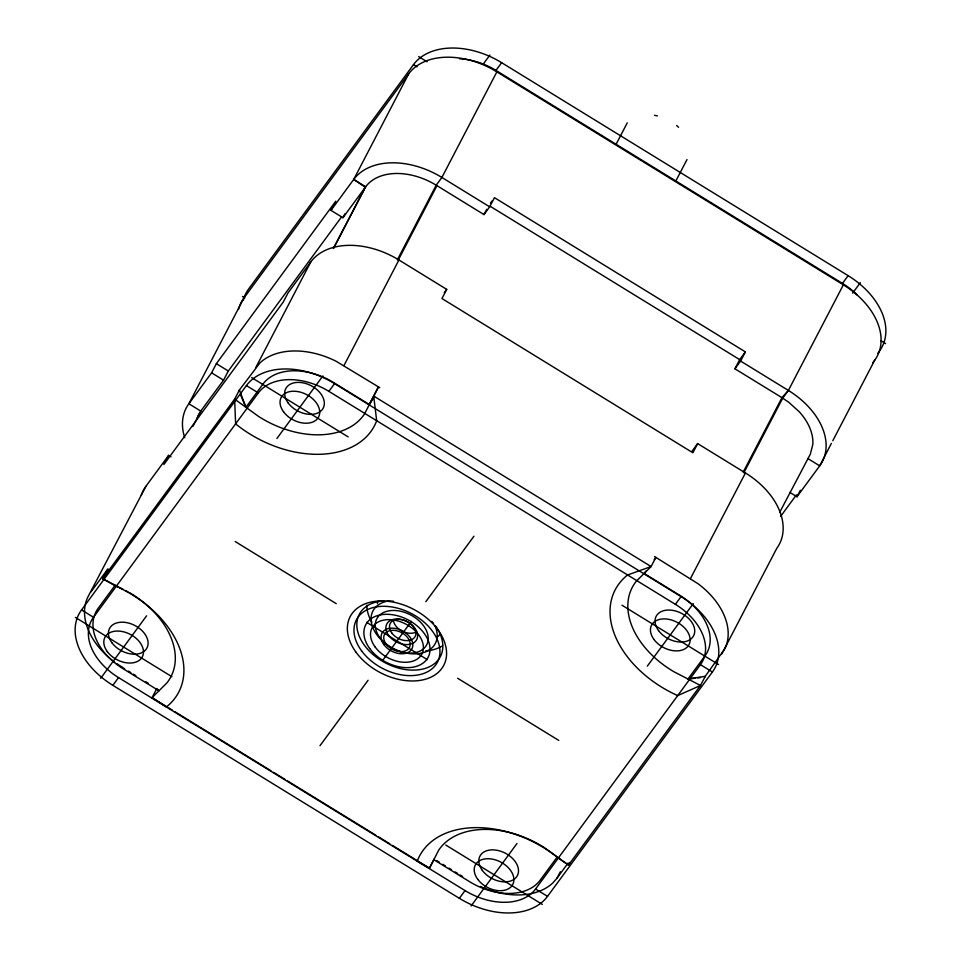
<?xml version="1.0" encoding="UTF-8"?>
<svg xmlns="http://www.w3.org/2000/svg" width="961" height="961" viewBox="0 0 961 961"><rect width="100%" height="100%" fill="white"/><g stroke="black" fill="none" stroke-linecap="round" stroke-linejoin="round"><path stroke-width="1.44" d="M171.034 456.823L168.643 455.358L145.904 486.302L87.727 597.274A70.333 47.702 27.5 0 0 114.683 662.189M704.641 677.145L724.966 648.615A70.333 47.702 27.5 0 0 698.01 583.699L654.573 556.587M240.574 394.935L245.908 407.284L262.966 384.076A56.267 38.152 27.5 0 1 333.491 382.502L369.336 404.533L378.466 386.887L335.906 361.144A70.333 47.702 27.5 0 0 260.011 362.826L238.796 390.815M243.842 298.162L188.861 403.776A70.333 47.702 27.5 0 0 184.716 437.699M108.052 568.744L102.659 578.75L116.233 586.33A96.124 65.18 27.5 0 1 166.337 706.972L152.054 697.674L156.823 688.508M168.643 455.358L163.863 464.523L283.243 302.066L288.024 292.901L310.763 261.957A70.333 47.702 27.5 0 1 398.923 259.987L446.721 289.369L441.952 298.535L692.869 452.763L697.638 443.598L745.436 472.968A70.333 47.702 27.5 0 1 776.752 548.371L721.771 653.985M196.897 418.912A56.267 38.152 27.5 0 1 200.813 411.116L188.861 403.776L211.6 372.832L216.369 363.666L335.761 201.197L330.98 210.375L342.933 217.715L365.673 186.77A56.267 38.152 27.5 0 1 436.198 185.197L483.996 214.579L489.678 206.843L494.459 197.666L745.376 351.894L740.595 361.072L734.913 368.808L781.954 397.662L788.753 402.275L799.264 411.776A56.267 38.152 27.5 0 1 812.826 444.426L810.315 454.205L779.719 512.285M192.813 426.552L201.125 410.587L223.553 380.172L228.322 371.006L341.515 216.97M255.782 367.558L310.763 261.957M330.98 210.375L353.72 179.431L408.701 73.817M342.933 217.715L344.975 213.786M333.371 248.467L365.252 187.239L353.72 179.431A70.333 47.702 27.5 0 1 441.892 177.461L489.678 206.843M333.791 247.998L365.673 186.77L353.72 179.431M397.398 259.746L436.198 185.197L441.892 177.461L496.861 71.859M398.202 260.191L437.003 185.641M343.954 365.6L398.923 259.987M483.996 214.579L486.722 209.342M616.217 144.054L627.245 122.864M675.955 180.776L686.983 159.586M434.228 859.014L429.459 868.179L417.254 861.2A96.124 65.18 27.5 0 1 558.317 858.065L568.504 865.08L700.485 685.481L705.266 676.304L687.992 679.019L705.05 655.81A56.267 38.152 27.5 0 0 679.992 595.484L644.146 573.453L645.828 571.158M734.913 368.808L739.682 359.63L745.376 351.894M743.153 472.211L781.954 397.662L788.392 390.442L843.374 284.828L842.461 283.399L495.948 70.417A56.267 38.152 27.5 0 0 459.466 58.753M743.898 472.716L782.71 398.178L788.392 390.442L740.595 361.072M690.454 578.582L745.436 472.968M485.173 888.481A70.333 47.702 27.5 0 0 552.695 883.063L556.912 878.33L560.347 871.735M569.873 862.461L568.504 865.08L544.443 847.698A82.093 55.666 27.5 0 0 438.769 850.041L429.459 868.179L392.376 845.392M789.798 492.38L796.969 496.789L800.381 490.242M831.397 443.405L819.709 465.845L796.969 496.789M832.767 440.763L874.69 360.231M369.336 404.533L374.55 396.112M654.201 559.686L655.87 557.392L651.102 566.558L636.254 581.285A82.093 55.666 27.5 0 0 673.793 671.667L700.485 685.481L677.697 695.608A96.124 65.18 27.5 0 1 627.593 574.966L651.102 566.558L373.697 396.052L378.466 386.887L379.763 387.679M556.912 878.33L568.107 862.99M877.681 353.48L879.459 351.065A70.333 47.702 27.5 0 0 848.143 275.663L501.642 62.681A70.333 47.702 27.5 0 0 413.47 64.651L248.611 288.997A70.333 47.702 27.5 0 0 243.289 300.264M81.541 609.935L246.4 385.589A70.333 47.702 27.5 0 1 334.572 383.619L681.073 596.601A70.333 47.702 27.5 0 1 712.389 672.003L547.53 896.349A70.333 47.702 27.5 0 1 459.358 898.319L112.857 685.337A70.333 47.702 27.5 0 1 81.541 609.935L93.493 617.274A56.267 38.152 27.5 0 0 118.539 677.601L465.052 890.583A56.267 38.152 27.5 0 0 535.577 889.009L547.53 896.349M483.095 64.315L489.918 55.029M115.152 585.213L98.094 608.421A56.267 38.152 27.5 0 0 123.152 668.748L158.997 690.779L157.544 689.265M93.493 617.274L258.353 392.929A56.267 38.152 27.5 0 1 328.878 391.355L675.391 604.337A56.267 38.152 27.5 0 1 700.437 664.664L712.389 672.003M495.948 70.417L501.642 62.681M100.689 678.298L146.613 615.797M276.912 438.48L322.848 375.967M112.857 685.337L118.539 677.601M328.878 391.355L334.572 383.619M490.398 203.191L492.02 200.981M444.282 292.685L446.721 289.369M319.989 745.712L368.087 680.268M382.526 660.615L411.404 621.323M425.843 601.67L473.941 536.226M691.956 451.334L697.638 443.598M238.508 309.43A70.345 47.714 27.5 0 1 243.65 298.415L408.881 73.565A70.345 47.714 27.5 0 1 496.477 71.607L843.758 285.069L842.461 283.399L848.143 275.663M852.647 293.141L860.311 282.702M459.358 898.319L465.052 890.583M675.391 604.337L681.073 596.601M471.082 905.971L517.018 843.458M647.318 666.141L693.253 603.64M872.912 362.645L874.87 359.979A70.345 47.714 27.5 0 0 843.758 285.069M780.524 516.501L796.441 494.843M557.248 856.948L540.19 880.156A56.267 38.152 27.5 0 1 469.653 881.73L433.807 859.687M535.577 889.009L700.437 664.664M90.923 591.916L107.428 569.585M687.992 679.019L694.935 678.238M697.71 677.925L700.485 677.613M654.489 115.296L657.396 115.897M122.9 589.225L102.659 578.75L234.64 399.139L239.421 389.974L245.908 407.284M125.483 590.559L128.065 591.892M122.239 667.318L124.714 668.832M128.414 671.102L130.888 672.616M133.363 674.129L135.825 675.643M145.712 681.697L148.174 683.211M418.684 56.615L427.044 61.756M880.841 340.687L885.622 343.618M413.47 64.651L417.062 66.85M490.05 206.195L739.682 359.63M807.757 458.505L819.709 465.845A70.333 47.702 27.5 0 0 788.392 390.442M242.448 296.444L244.839 297.91M251.614 377.553L348.158 436.895M622.007 605.226L718.552 664.556M216.369 363.666L228.322 371.006M246.4 385.589L258.353 392.929M211.6 372.832L223.553 380.172M235.181 541.536L336.266 603.664M366.621 622.32L427.309 659.618M457.664 678.274L558.749 740.402M75.378 617.382L171.923 676.712M445.784 845.043L542.316 904.385M166.109 706.311L152.054 697.674L166.89 682.935A82.093 55.666 27.5 0 0 129.363 592.565M168.668 707.885L172.499 710.239M175.058 711.813L270.942 770.746M273.501 772.32L284.997 779.395M287.555 780.957L375.763 835.181M378.322 836.755L389.83 843.818M436.69 860.527L439.153 862.053M442.853 864.323L445.327 865.849M449.015 868.131L451.49 869.645M455.19 871.927L457.652 873.453M460.115 874.966L462.577 876.492M117.086 663.799L121.891 667.03M676.676 125.495L678.574 127.296M483.96 887.988A70.333 47.702 27.5 0 1 480.344 886.438M141.291 495.143A70.333 47.702 27.5 0 1 145.904 486.302M842.461 283.399A56.267 38.152 27.5 0 1 857.104 294.979M435.297 626.524A35.161 23.845 27.5 0 1 416.545 653.816A35.161 23.845 27.5 0 1 374.033 630.224A35.161 23.845 27.5 0 1 389.085 600.877M439.73 634.572A35.161 23.845 27.5 0 1 438.072 636.494M377.325 603.484A35.161 23.845 27.5 0 1 378.129 601.105M435.249 625.623A45.72 31.004 27.5 0 1 421.507 669.349A45.72 31.004 27.5 0 1 361.168 640.242A45.72 31.004 27.5 0 1 383.944 600.865M388.1 600.829A45.72 31.004 27.5 0 1 393.626 601.298M431.753 621.371A45.72 31.004 27.5 0 1 433.579 623.485M442.577 645.768A45.72 31.004 27.5 0 1 425.747 650.813M371.931 622.272A45.72 31.004 27.5 0 1 366.85 605.214M416.581 631.725A14.067 9.538 27.5 0 1 402.431 631.257A14.067 9.538 27.5 0 1 393.325 620.133M373.697 396.052L364.387 414.191A82.093 55.666 27.5 0 1 258.713 416.533L234.64 399.139L235.613 423.873A96.124 65.18 27.5 0 0 376.676 420.738L373.697 396.052M658.549 630.584A21.094 14.307 27.5 0 0 692.809 637.059A21.094 14.307 27.5 0 0 673.313 610.475A21.094 14.307 27.5 0 0 658.549 630.584M482.314 870.402A21.094 14.307 27.5 0 0 516.586 876.876A21.094 14.307 27.5 0 0 497.077 850.305A21.094 14.307 27.5 0 0 482.314 870.402M288.144 402.911A21.094 14.307 27.5 0 0 322.415 409.386A21.094 14.307 27.5 0 0 302.919 382.814A21.094 14.307 27.5 0 0 288.144 402.911M111.908 642.729A21.094 14.307 27.5 0 0 146.18 649.204A21.094 14.307 27.5 0 0 126.684 622.632A21.094 14.307 27.5 0 0 111.908 642.729M356.099 652.327A52.747 35.773 27.5 0 0 441.772 668.508A52.747 35.773 27.5 0 0 393.025 602.079A52.747 35.773 27.5 0 0 356.099 652.327M379.943 637.852A28.133 19.076 27.5 0 0 425.639 646.489A28.133 19.076 27.5 0 0 399.632 611.052A28.133 19.076 27.5 0 0 379.943 637.852M388.664 635.437A16.878 11.448 27.5 0 0 416.077 640.615A16.878 11.448 27.5 0 0 400.473 619.352A16.878 11.448 27.5 0 0 388.664 635.437M391.8 632.999A14.067 9.538 27.5 0 0 414.647 637.311A14.067 9.538 27.5 0 0 401.638 619.593A14.067 9.538 27.5 0 0 391.8 632.999M375.174 647.029A28.133 19.076 27.5 0 0 420.858 655.654A28.133 19.076 27.5 0 0 394.863 620.229A28.133 19.076 27.5 0 0 375.174 647.029M369.721 648.543A35.161 23.845 27.5 0 0 426.84 659.33A35.161 23.845 27.5 0 0 394.334 615.04A35.161 23.845 27.5 0 0 369.721 648.543M383.883 644.603A16.878 11.448 27.5 0 0 411.308 649.78A16.878 11.448 27.5 0 0 395.704 628.518A16.878 11.448 27.5 0 0 383.883 644.603M386.07 644.002A14.067 9.538 27.5 0 0 408.918 648.315A14.067 9.538 27.5 0 0 395.92 630.596A14.067 9.538 27.5 0 0 386.07 644.002M361.552 650.813A45.72 31.004 27.5 0 0 435.801 664.832A45.72 31.004 27.5 0 0 393.554 607.256A45.72 31.004 27.5 0 0 361.552 650.813M107.308 651.594A21.094 14.307 27.5 0 0 141.567 658.069A21.094 14.307 27.5 0 0 122.071 631.485A21.094 14.307 27.5 0 0 107.308 651.594M283.531 411.764A21.094 14.307 27.5 0 0 317.803 418.239A21.094 14.307 27.5 0 0 298.306 391.668A21.094 14.307 27.5 0 0 283.531 411.764M653.936 639.437A21.094 14.307 27.5 0 0 688.208 645.912A21.094 14.307 27.5 0 0 668.7 619.328A21.094 14.307 27.5 0 0 653.936 639.437M477.701 879.255A21.094 14.307 27.5 0 0 511.973 885.73A21.094 14.307 27.5 0 0 492.476 859.158A21.094 14.307 27.5 0 0 477.701 879.255"/></g></svg>
